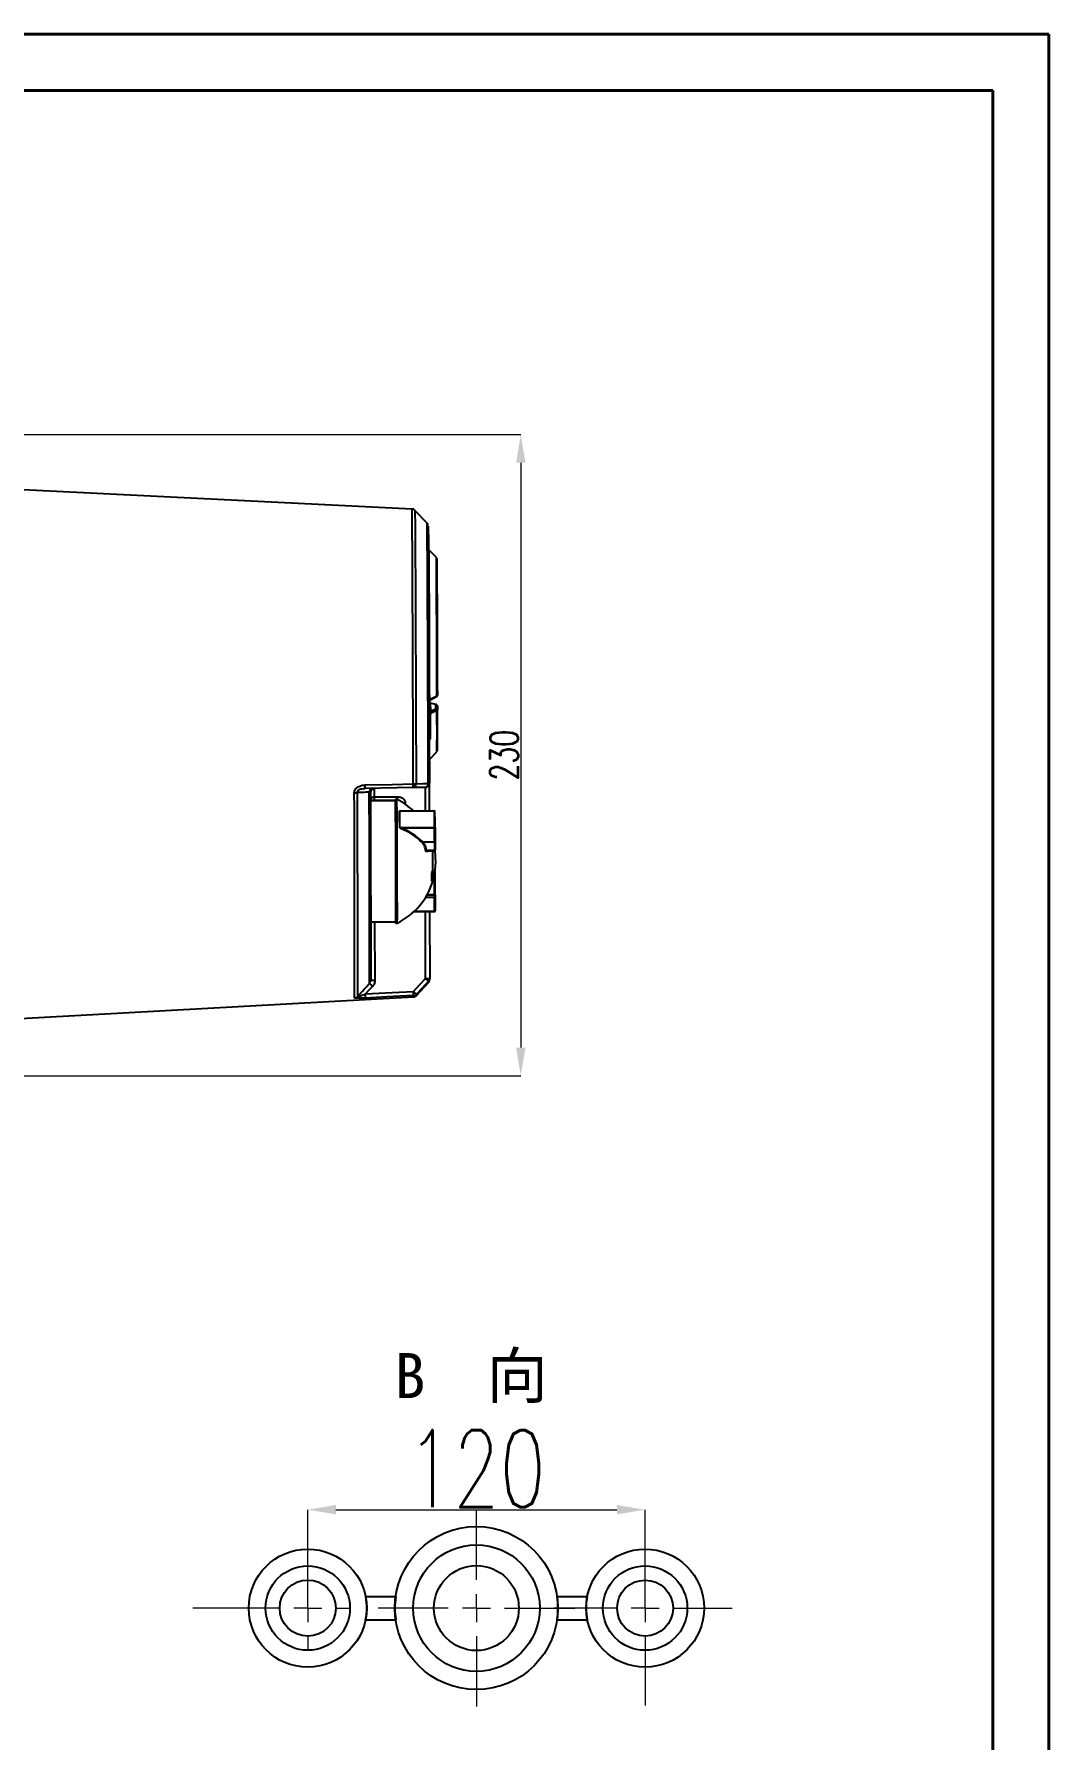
# Model space of a CAD drawing. Header units: millimetres. Extents: x 2312 to 3992, y 755 to 1943.
# Drawn here: x 3631 to 3992, y 1337 to 1943 of the extents above; entities that cross this region are included whole.
import ezdxf

# ---------------------------------------------------------------- set-up
doc = ezdxf.new("R2010")
doc.units = ezdxf.units.MM
doc.linetypes.add('CENTER2', pattern=[28.575, 19.05, -3.175, 3.175, -3.175])
for name, color, linetype, lineweight in [('FORMAT', 7, 'Continuous', 18), ('中心线', 1, 'CENTER2', 13), ('文字', 7, 'Continuous', 13), ('标注', 3, 'Continuous', 13), ('粗实线', 7, 'Continuous', 40)]:
    doc.layers.add(name, color=color, linetype=linetype, lineweight=lineweight)
doc.styles.add('SLDTEXTSTYLE1', font='txt.shx', dxfattribs={"width": 0.7, "bigfont": 'gbcbig.shx'})
doc.styles.add('STYLE1', font='txt.shx', dxfattribs={"width": 0.8, "height": 3, "bigfont": 'hzdx.shx'})
doc.dimstyles.new('SLDDIMSTYLE12$0', dxfattribs={"dimtxt": 12, "dimasz": 10, "dimexe": 0, "dimexo": 0.0625, "dimgap": 0.875, "dimtad": 1, "dimdec": 1, "dimlfac": 1.8, "dimrnd": 1e-09, "dimzin": 12, "dimdsep": 46, "dimtxsty": 'SLDTEXTSTYLE1', "dimcen": 0.09, "dimdle": 8.16, "dimclrd": 3, "dimclre": 3, "dimadec": 0, "dimazin": 3, "dimtfac": 1, "dimtdec": 1, "dimtofl": 0, "dimtmove": 0, "dimatfit": 3, "dimfxl": 0, "dimfrac": 2, "dimtolj": 1, "dimlwd": 5, "dimlwe": 5, "dimarcsym": 0})

# ---------------------------------------------------------------- blocks, each defined once
blk = doc.blocks.new('*D46')
at = {"layer": 'Defpoints', "color": 0, "transparency": 16777216}
for p in [(3612.59, 1800.81), (3602.97, 1572.78), (3804.4, 1572.78)]:
    blk.add_point(p, dxfattribs=at)
at = {"layer": '标注', "color": 3, "lineweight": 5, "transparency": 16777216}
blk.add_line((3612.66, 1800.81), (3804.4, 1800.81), dxfattribs=at)
at = {"layer": '标注', "color": 3, "linetype": 'Continuous', "lineweight": 5, "transparency": 16777216}
for p, q in [((3804.4, 1790.81), (3804.4, 1582.78)), ((3603.03, 1572.78), (3804.4, 1572.78))]:
    blk.add_line(p, q, dxfattribs=at)
at = {"layer": '标注', "color": 3, "transparency": 16777216}
for points in [[(3802.73, 1790.81), (3806.07, 1790.81), (3804.4, 1800.81)], [(3802.73, 1582.78), (3806.07, 1582.78), (3804.4, 1572.78)]]:
    blk.add_solid(points, dxfattribs=at)
at = {"layer": '标注', "color": 0, "transparency": 16777216, "insert": (3798.52, 1686.8), "char_height": 10, "attachment_point": 5, "rotation": 90, "style": 'SLDTEXTSTYLE1'}
blk.add_mtext('\\A1;230', dxfattribs=at)
blk = doc.blocks.new('SW_CENTERMARKSYMBOL_14')
at = {"layer": 'FORMAT', "color": 0}
for p, q in [((0, 2), (0, 7)), ((-2, 0), (-7, 0)), ((0, 0), (-1, 0)), ((0, 0), (0, 1)), ((0, 0), (0, -1)), ((0, 0), (1, 0)), ((2, 0), (7, 0)), ((0, -2), (0, -7))]:
    blk.add_line(p, q, dxfattribs=at)
blk = doc.blocks.new('SW_CENTERMARKSYMBOL_15')
at = {"layer": 'FORMAT', "color": 0}
for p, q in [((0, 2), (0, 5)), ((-2, 0), (-6.49, 0)), ((0, 0), (-1, 0)), ((0, 0), (0, 1)), ((0, 0), (0, -1)), ((0, 0), (1, 0)), ((2, 0), (6.2, 0)), ((0, -2), (0, -6.94))]:
    blk.add_line(p, q, dxfattribs=at)
blk = doc.blocks.new('SW_CENTERMARKSYMBOL_16')
at = {"layer": 'FORMAT', "color": 0}
for p, q in [((0, 2), (0, 3)), ((-2, 0), (-8.18, 0)), ((0, 0), (-1, 0)), ((0, 0), (0, 1)), ((0, 0), (0, -1)), ((0, 0), (1, 0)), ((2, 0), (3, 0)), ((0, -2), (0, -3))]:
    blk.add_line(p, q, dxfattribs=at)
blk = doc.blocks.new('*D37')
at = {"layer": 'Defpoints', "color": 0, "transparency": 16777216}
for p in [(3848.61, 1418.39), (3728.61, 1383.39), (3848.61, 1383.39)]:
    blk.add_point(p, dxfattribs=at)
at = {"layer": '标注', "color": 3, "lineweight": 5, "transparency": 16777216}
blk.add_line((3728.61, 1383.46), (3728.61, 1418.39), dxfattribs=at)
at = {"layer": '标注', "color": 3, "linetype": 'Continuous', "lineweight": 5, "transparency": 16777216}
for p, q in [((3738.61, 1418.39), (3838.61, 1418.39)), ((3848.61, 1383.46), (3848.61, 1418.39))]:
    blk.add_line(p, q, dxfattribs=at)
at = {"layer": '标注', "color": 3, "transparency": 16777216}
for points in [[(3738.61, 1420.06), (3738.61, 1416.73), (3728.61, 1418.39)], [(3838.61, 1420.06), (3838.61, 1416.73), (3848.61, 1418.39)]]:
    blk.add_solid(points, dxfattribs=at)
at = {"layer": '标注', "color": 0, "transparency": 16777216, "insert": (3788.61, 1432.98), "char_height": 12, "attachment_point": 5, "style": 'SLDTEXTSTYLE1'}
blk.add_mtext('\\A1;{\\H2.28571x;120}', dxfattribs=at)

msp = doc.modelspace()

# ---------------------------------------------------------------- linework, layer by layer
at = {"color": 7, "linetype": 'Continuous', "lineweight": 25}
for p, q in [((3765.701, 1774.317), (3614.455, 1781.767)), ((3771.05, 1769.312), (3766.712, 1773.855)), ((3774.359, 1757.118), (3774.36, 1757.119)), ((3774.361, 1757.031), (3774.359, 1757.118)), ((3774.488, 1754.064), (3774.505, 1754.188)), ((3774.505, 1754.188), (3774.488, 1754.117)), ((3772.053, 1706.148), (3771.796, 1706.147)), ((3772.054, 1706.02), (3771.796, 1706.019)), ((3772.082, 1705.935), (3771.796, 1705.934)), ((3772.083, 1705.744), (3771.797, 1705.743)), ((3771.995, 1706.401), (3774.434, 1707.639)), ((3772.054, 1706.02), (3772.053, 1706.148)), ((3772.083, 1705.744), (3772.082, 1705.935)), ((3772.085, 1705.177), (3772.083, 1705.744)), ((3774.166, 1704.862), (3772.166, 1705.323)), ((3772.207, 1705.237), (3772.223, 1702.568)), ((3774.255, 1704.796), (3772.252, 1705.259)), ((3774.563, 1707.937), (3774.562, 1708.366)), ((3774.601, 1709.456), (3774.584, 1709.446)), ((3772.237, 1702.568), (3771.808, 1702.567)), ((3772.239, 1702.567), (3771.808, 1702.566)), ((3772.253, 1702.556), (3771.808, 1702.555)), ((3772.269, 1702.545), (3771.808, 1702.544)), ((3772.271, 1702.544), (3771.808, 1702.542)), ((3772.286, 1702.395), (3771.809, 1702.394)), ((3772.293, 1702.391), (3771.809, 1702.389)), ((3772.294, 1701.979), (3771.81, 1701.977)), ((3772.297, 1700.544), (3771.815, 1700.542)), ((3772.239, 1702.567), (3772.237, 1702.568)), ((3772.239, 1702.556), (3772.239, 1702.567)), ((3772.271, 1702.544), (3772.269, 1702.545)), ((3772.271, 1702.395), (3772.271, 1702.544)), ((3772.293, 1702.391), (3772.286, 1702.395)), ((3772.294, 1701.979), (3772.293, 1702.391)), ((3772.316, 1694.361), (3772.297, 1700.544)), ((3774.352, 1704.785), (3774.166, 1704.862)), ((3774.218, 1703.326), (3774.209, 1704.774)), ((3774.441, 1704.719), (3774.255, 1704.796)), ((3774.575, 1701.876), (3774.574, 1702.691)), ((3774.646, 1704.478), (3774.674, 1704.398)), ((3774.694, 1704.338), (3774.677, 1704.405)), ((3774.711, 1704.19), (3774.719, 1702.894)), ((3772.316, 1694.361), (3771.836, 1694.36)), ((3772.322, 1692.924), (3771.841, 1692.922)), ((3772.324, 1692.512), (3772.322, 1692.924)), ((3772.324, 1692.512), (3771.842, 1692.511)), ((3772.313, 1692.504), (3771.842, 1692.502)), ((3772.282, 1692.406), (3771.842, 1692.405)), ((3772.286, 1692.403), (3771.842, 1692.402)), ((3771.873, 1685.247), (3774.572, 1687.962)), ((3748.49, 1674.858), (3748.983, 1674.907)), ((3748.97, 1674.885), (3748.65, 1674.827)), ((3766.105, 1675.239), (3748.97, 1674.885)), ((3759.835, 1670.543), (3750.91, 1670.515)), ((3752.256, 1670.698), (3752.256, 1670.519)), ((3760.333, 1671.045), (3759.833, 1671.043)), ((3773.667, 1666.903), (3761.383, 1666.864)), ((3773.667, 1666.937), (3761.509, 1666.899)), ((3761.412, 1661.083), (3773.695, 1661.121)), ((3773.696, 1660.868), (3761.983, 1660.831)), ((3773.703, 1655.935), (3773.696, 1660.868)), ((3773.895, 1661.01), (3773.902, 1656.077)), ((3769.523, 1655.922), (3773.703, 1655.935)), ((3770.686, 1653.001), (3773.711, 1653.011)), ((3770.989, 1652.749), (3771.107, 1652.767)), ((3773.711, 1652.757), (3770.989, 1652.749)), ((3771.107, 1652.746), (3773.711, 1652.754)), ((3773.711, 1652.754), (3773.711, 1652.757)), ((3773.124, 1642.927), (3772.795, 1642.926)), ((3773.121, 1642.085), (3773.124, 1642.085)), ((3770.515, 1636.217), (3773.731, 1636.227)), ((3770.964, 1636.981), (3773.734, 1636.989)), ((3771.072, 1637.175), (3773.733, 1637.183)), ((3773.738, 1631.295), (3773.731, 1636.227)), ((3773.93, 1636.37), (3773.937, 1631.437)), ((3751.003, 1627.515), (3759.97, 1627.543)), ((3752.4, 1627.52), (3752.465, 1606.625)), ((3759.972, 1627.043), (3760.472, 1627.045)), ((3766.458, 1631.213), (3773.738, 1631.236)), ((3766.52, 1631.272), (3773.738, 1631.295)), ((3770.515, 1607.367), (3770.44, 1631.226)), ((3771.911, 1631.231), (3771.986, 1607.374)), ((3771.911, 1631.193), (3773.654, 1631.198)), ((3771.911, 1631.158), (3773.654, 1631.164)), ((3767.255, 1601.315), (3771.564, 1605.885)), ((3615.05, 1592.445), (3766.246, 1600.846))]:
    msp.add_line(p, q, dxfattribs=at)
at = {"color": 7, "linetype": 'Continuous', "lineweight": 25, "flags": 128}
for points in [[(3766.156, 1676.548), (3766.14, 1682.077), (3766.123, 1687.628), (3766.105, 1693.178), (3766.087, 1698.706), (3766.068, 1704.188), (3766.049, 1709.602), (3766.029, 1714.926), (3766.009, 1720.138), (3765.99, 1725.216), (3765.97, 1730.14), (3765.95, 1734.889), (3765.93, 1739.445), (3765.91, 1743.787), (3765.891, 1747.9), (3765.872, 1751.765), (3765.854, 1755.367), (3765.835, 1758.691), (3765.818, 1761.724), (3765.801, 1764.452), (3765.785, 1766.866), (3765.769, 1768.954), (3765.755, 1770.709), (3765.741, 1772.123), (3765.728, 1773.19), (3765.717, 1773.906), (3765.706, 1774.269), (3765.701, 1774.317)], [(3766.712, 1773.855), (3766.717, 1773.807), (3766.728, 1773.446), (3766.739, 1772.734), (3766.752, 1771.672), (3766.766, 1770.266), (3766.78, 1768.521), (3766.795, 1766.443), (3766.811, 1764.043), (3766.828, 1761.329), (3766.846, 1758.313), (3766.864, 1755.006), (3766.882, 1751.424), (3766.901, 1747.579), (3766.92, 1743.489), (3766.94, 1739.17), (3766.96, 1734.638), (3766.979, 1729.915), (3766.999, 1725.017), (3767.019, 1719.966), (3767.038, 1714.782), (3767.058, 1709.487), (3767.077, 1704.102), (3767.095, 1698.65), (3767.114, 1693.151), (3767.131, 1687.631), (3767.148, 1682.109), (3767.165, 1676.611)], [(3771.48, 1676.699), (3771.465, 1682.024), (3771.448, 1687.373), (3771.431, 1692.723), (3771.413, 1698.051), (3771.395, 1703.334), (3771.377, 1708.549), (3771.358, 1713.675), (3771.339, 1718.689), (3771.32, 1723.569), (3771.301, 1728.295), (3771.282, 1732.846), (3771.263, 1737.204), (3771.244, 1741.348), (3771.225, 1745.262), (3771.207, 1748.929), (3771.189, 1752.332), (3771.172, 1755.458), (3771.155, 1758.292), (3771.139, 1760.823), (3771.124, 1763.04), (3771.109, 1764.934), (3771.095, 1766.495), (3771.083, 1767.719), (3771.071, 1768.598), (3771.06, 1769.13), (3771.05, 1769.312)], [(3771.466, 1768.278), (3771.47, 1768.232), (3771.481, 1767.866), (3771.492, 1767.141), (3771.505, 1766.062), (3771.518, 1764.633), (3771.532, 1762.86), (3771.547, 1760.752), (3771.563, 1758.317), (3771.58, 1755.567), (3771.597, 1752.514), (3771.615, 1749.171), (3771.633, 1745.554), (3771.652, 1741.678), (3771.671, 1737.561), (3771.69, 1733.221), (3771.709, 1728.677), (3771.728, 1723.951), (3771.748, 1719.062), (3771.767, 1714.033), (3771.786, 1708.886), (3771.804, 1703.644), (3771.823, 1698.331), (3771.84, 1692.97), (3771.858, 1687.585), (3771.874, 1682.199), (3771.89, 1676.838)], [(3771.644, 1759.826), (3771.652, 1759.322), (3771.661, 1758.438), (3771.671, 1757.184), (3771.682, 1755.572), (3771.694, 1753.62), (3771.706, 1751.347), (3771.719, 1748.778), (3771.732, 1745.938), (3771.746, 1742.856), (3771.759, 1739.566), (3771.773, 1736.1), (3771.786, 1732.495), (3771.799, 1728.788), (3771.812, 1725.016), (3771.824, 1721.22), (3771.835, 1717.438), (3771.846, 1713.709), (3771.855, 1710.072), (3771.864, 1706.565)], [(3774.359, 1757.118), (3772.839, 1758.635), (3771.644, 1759.826)], [(3774.562, 1708.366), (3774.555, 1711.176), (3774.546, 1714.533), (3774.536, 1717.971), (3774.526, 1721.457), (3774.515, 1724.955), (3774.503, 1728.428), (3774.491, 1731.843), (3774.479, 1735.163), (3774.466, 1738.355), (3774.453, 1741.387), (3774.441, 1744.227), (3774.429, 1746.847), (3774.417, 1749.22), (3774.406, 1751.322), (3774.395, 1753.13), (3774.385, 1754.628), (3774.375, 1755.799), (3774.367, 1756.632), (3774.361, 1757.031)], [(3774.507, 1756.766), (3774.515, 1756.248), (3774.524, 1755.348), (3774.533, 1754.077), (3774.544, 1752.448), (3774.556, 1750.479), (3774.568, 1748.195), (3774.58, 1745.62), (3774.593, 1742.783), (3774.606, 1739.717), (3774.619, 1736.457), (3774.632, 1733.04), (3774.645, 1729.504), (3774.657, 1725.89), (3774.669, 1722.239), (3774.68, 1718.592), (3774.69, 1714.99), (3774.7, 1711.475), (3774.708, 1708.087)], [(3771.864, 1706.565), (3773.375, 1707.333), (3774.563, 1707.937)], [(3774.209, 1704.774), (3773.088, 1705.034), (3772.207, 1705.237)], [(3772.293, 1702.348), (3773.341, 1702.88), (3774.218, 1703.326)], [(3774.574, 1702.691), (3773.063, 1701.925), (3772.294, 1701.535)], [(3774.352, 1704.785), (3774.353, 1704.785), (3774.354, 1704.78), (3774.353, 1704.77), (3774.351, 1704.762)], [(3749.021, 1676.191), (3758.617, 1676.391), (3766.156, 1676.548)], [(3770.421, 1675.334), (3768.005, 1675.281), (3766.105, 1675.239)], [(3767.165, 1676.611), (3769.582, 1676.66), (3771.48, 1676.699)], [(3745.268, 1600.486), (3745.274, 1601.419), (3745.28, 1602.701), (3745.284, 1604.327), (3745.287, 1606.29), (3745.288, 1608.583), (3745.289, 1611.196), (3745.288, 1614.119), (3745.285, 1617.34), (3745.282, 1620.846), (3745.277, 1624.622), (3745.271, 1628.653), (3745.264, 1632.923), (3745.255, 1637.414), (3745.246, 1642.109), (3745.235, 1646.988), (3745.224, 1652.031), (3745.211, 1657.218), (3745.197, 1662.529), (3745.183, 1667.94), (3745.167, 1673.431)], [(3746.176, 1673.509), (3746.191, 1668.047), (3746.205, 1662.664), (3746.219, 1657.382), (3746.232, 1652.222), (3746.243, 1647.206), (3746.254, 1642.353), (3746.263, 1637.683), (3746.272, 1633.215), (3746.279, 1628.968), (3746.285, 1624.958), (3746.29, 1621.202), (3746.293, 1617.715), (3746.295, 1614.511), (3746.296, 1611.604), (3746.296, 1609.005), (3746.295, 1606.724), (3746.292, 1604.77), (3746.288, 1603.153), (3746.282, 1601.878), (3746.276, 1600.95)], [(3750.585, 1605.554), (3750.591, 1606.512), (3750.596, 1607.825), (3750.6, 1609.489), (3750.603, 1611.496), (3750.604, 1613.837), (3750.604, 1616.502), (3750.602, 1619.479), (3750.6, 1622.755), (3750.596, 1626.315), (3750.59, 1630.145), (3750.584, 1634.227), (3750.576, 1638.543), (3750.567, 1643.074), (3750.557, 1647.8), (3750.546, 1652.702), (3750.534, 1657.756), (3750.52, 1662.941), (3750.506, 1668.234), (3750.491, 1673.612)], [(3750.902, 1673.457), (3750.917, 1668.182), (3750.93, 1662.991), (3750.943, 1657.907), (3750.955, 1652.952), (3750.966, 1648.146), (3750.976, 1643.512), (3750.985, 1639.068), (3750.992, 1634.836), (3750.999, 1630.831), (3751.004, 1627.074), (3751.008, 1623.578), (3751.011, 1620.36), (3751.012, 1617.434), (3751.012, 1614.812), (3751.011, 1612.506), (3751.009, 1610.526), (3751.005, 1608.88), (3751, 1607.575), (3750.994, 1606.618)], [(3759.978, 1633.487), (3759.975, 1635.604), (3759.97, 1637.942), (3759.964, 1640.462), (3759.957, 1643.123), (3759.95, 1645.881), (3759.941, 1648.691), (3759.932, 1651.507), (3759.923, 1654.282), (3759.913, 1656.971), (3759.903, 1659.53), (3759.893, 1661.917), (3759.883, 1664.093), (3759.873, 1666.021), (3759.864, 1667.671), (3759.855, 1669.015), (3759.848, 1670.031), (3759.841, 1670.702), (3759.835, 1671.018), (3759.83, 1670.973), (3759.827, 1670.567), (3759.827, 1670.543)], [(3760.478, 1633.489), (3760.475, 1635.606), (3760.47, 1637.943), (3760.464, 1640.463), (3760.457, 1643.124), (3760.45, 1645.882), (3760.441, 1648.692), (3760.432, 1651.508), (3760.423, 1654.283), (3760.413, 1656.973), (3760.403, 1659.532), (3760.393, 1661.919), (3760.383, 1664.095), (3760.373, 1666.023), (3760.364, 1667.673), (3760.355, 1669.016), (3760.348, 1670.032), (3760.341, 1670.704), (3760.335, 1671.019), (3760.333, 1671.045)], [(3763.28, 1669.776), (3762.991, 1669.75), (3762.753, 1669.694)], [(3763.28, 1669.776), (3763.28, 1669.554), (3763.281, 1669.349)], [(3759.881, 1664.246), (3759.89, 1662.177), (3759.9, 1659.893), (3759.91, 1657.43), (3759.92, 1654.829), (3759.929, 1652.134), (3759.938, 1649.388), (3759.947, 1646.636), (3759.954, 1643.924), (3759.961, 1641.296), (3759.967, 1638.795), (3759.972, 1636.462), (3759.976, 1634.336), (3759.978, 1632.451), (3759.979, 1630.839), (3759.979, 1629.525), (3759.978, 1628.533), (3759.975, 1627.877), (3759.972, 1627.568), (3759.97, 1627.543)], [(3773.895, 1661.01), (3773.891, 1661.032), (3773.88, 1661.053), (3773.861, 1661.072), (3773.837, 1661.089), (3773.806, 1661.103), (3773.772, 1661.113), (3773.734, 1661.119), (3773.695, 1661.121)], [(3759.962, 1627.543), (3759.967, 1627.182), (3759.972, 1627.046), (3759.976, 1627.272), (3759.979, 1627.855), (3759.981, 1628.786), (3759.981, 1630.05), (3759.98, 1631.625), (3759.978, 1633.487)], [(3751.648, 1604.537), (3750.244, 1603.036), (3749.14, 1601.857)], [(3749.14, 1601.857), (3758.697, 1602.374), (3766.205, 1602.78)], [(3766.205, 1602.78), (3768.619, 1605.348), (3770.515, 1607.367)], [(3771.577, 1606.346), (3769.164, 1603.776), (3767.268, 1601.758)], [(3766.26, 1601.291), (3756.704, 1600.775), (3749.195, 1600.37)]]:
    msp.add_lwpolyline(points, dxfattribs=at)
at = {"color": 7, "linetype": 'Continuous', "lineweight": 25}
for centre, radius, start, end in [((3771.994, 1760.18), 0.498, 207.63332, 225.279142), ((3774.01, 1756.765), 0.497, 0.190025, 45.315735), ((3774.007, 1756.765), 0.5, 1.285357, 45.07005), ((3772.019, 1706.197), 0.399, 112.830908, 124.215111), ((3772.161, 1705.275), 0.0479, 83.741261, 147.076097), ((3772.247, 1705.212), 0.0477, 83.929657, 147.556732), ((3774.208, 1708.085), 0.5, 296.918675, 0.134132), ((3774.267, 1707.888), 0.3, 303.858136, 9.338895), ((3774.516, 1708.127), 0.196, 283.713941, 348.130015), ((3774.138, 1704.805), 0.063, 3.631215, 63.889718), ((3774.25, 1704.749), 0.0476, 83.844885, 147.594548), ((3774.251, 1702.857), 0.469, 4.543767, 94.022811), ((3773.855, 1702.705), 0.719, 358.86991, 59.643055), ((3774.445, 1704.692), 0.0279, 97.941426, 149.545054), ((2390.357, 1695.303), 1384.234, 359.696137, 0.272064), ((3774.471, 1702.918), 0.25, 294.428207, 354.571012), ((2328.176, 1695.822), 1446.561, 359.702715, 0.280129), ((3367.227, 1689.684), 404.67, 359.371693, 0.385263), ((3743.046, 1675.769), 5.99, 351.509947, 4.037699), ((3751.84, 1673.654), 1.349, 110.608062, 181.759036), ((3752.402, 1673.462), 1.5, 92.526004, 180.180044), ((4081.766, 1672.682), 329.487, 179.604365, 180.119532), ((3765.871, 1676.515), 1.297, 280.394312, 4.251721), ((3760.163, 1676.125), 6.008, 351.518751, 4.040709), ((3766.14, 1684.991), 8.443, 270.108212, 276.969896), ((4475.858, 1670.832), 705.533, 179.629534, 180.317166), ((3770.39, 1676.834), 1.5, 271.180214, 0.180045), ((3770.189, 1676.608), 1.295, 280.337467, 4.049152), ((3771.517, 1677.264), 0.566, 266.276882, 311.204274), ((5959.471, 1672.732), 2187.672, 179.905838, 180.153805), ((3745.156, 1680.155), 6.723, 270.097148, 278.725367), ((3752.256, 1670.491), 1.504, 89.137167, 153.692452), ((3753.462, 1207.66), 463.04, 90.149242, 90.3158), ((3776.314, 1670.913), 24.06, 177.422747, 180.510819), ((3190.872, 1663.244), 569.01, 0.100905, 0.735008), ((3749.621, 1649.011), 24.5, 46.94816, 64.071228), ((3782.437, 1671.001), 22.076, 177.382023, 179.920673), ((-584.842, 1642.852), 4346.196, 0.240517, 0.316818), ((3761.382, 1667.097), 0.233, 246.194281, 270.363418), ((-579.841, 1642.859), 4341.291, 0.240517, 0.316818), ((3773.667, 1666.737), 0.2, 0.325982, 90.180175), ((3771.791, 1666.903), 1.876, 359.978693, 1.025177), ((-567.558, 1642.898), 4341.291, 0.240517, 0.316818), ((3773.683, 1666.718), 0.185, 5.965132, 95.046884), ((-526.974, 1642.956), 4300.907, 0.240517, 0.316818), ((3761.409, 1661.413), 0.331, 253.691532, 270.461889), ((3762.368, 1660.53), 0.488, 141.947615, 172.360892), ((3753.386, 1639.365), 22.868, 45.68057, 68.184134), ((3753.416, 1639.428), 23.054, 45.68057, 68.184134), ((3674.408, 1660.699), 99.288, 0.097618, 0.243831), ((3773.72, 1661.045), 0.178, 262.101373, 348.853697), ((3769.657, 1655.649), 0.305, 116.153782, 165.298258), ((3770.656, 1653.466), 0.466, 252.419623, 273.657434), ((3771.009, 1652.554), 0.196, 95.933775, 190.016942), ((53.333, 1637.381), 3719.797, 0.129, 0.235655), ((2177.722, 1643.934), 1595.403, 359.933575, 0.316668), ((3749.624, 1649.011), 24.5, 343.578909, 8.888746), ((3773.727, 1656.112), 0.178, 262.101373, 348.853697), ((5220.288, 1658.368), 1446.587, 180.096354, 180.21219), ((3773.758, 1652.785), 0.23, 48.52058, 101.812833), ((3731.897, 1652.806), 41.814, 359.933932, 0.281243), ((3773.711, 1652.957), 0.2, 270.167717, 356.835522), ((5316.926, 1658.672), 1543.026, 180.096354, 180.21219), ((3773.711, 1652.957), 0.2, 356.846595, 0.207547), ((3760.225, 1650.901), 13.884, 334.121439, 338.248422), ((3761.201, 1643.41), 11.604, 353.081333, 7.082029), ((1219.638, 1630.249), 2554.105, 0.155568, 0.319491), ((3773.694, 1645.216), 0.2, 0.185177, 39.780968), ((2673.511, 1635.851), 1100.422, 0.069702, 0.487633), ((3749.621, 1649.011), 24.5, 296.289122, 343.578909), ((3760.229, 1648.072), 13.884, 334.121439, 338.248422), ((3744.489, 1642.608), 28.637, 358.952978, 0.638184), ((3178.257, 1630.852), 582.227, 359.625336, 0.259447), ((3985.12, 1636.657), 211.389, 179.909868, 180.116357), ((3773.755, 1636.404), 0.178, 262.101373, 348.853697), ((3773.778, 1638.872), 1.689, 268.483345, 275.26287), ((3750.87, 1637.055), 22.864, 359.83553, 0.321933), ((3773.733, 1637.189), 0.2, 270.180175, 0.177268), ((4013.037, 1636.84), 239.107, 179.924578, 180.112693), ((3773.654, 1631.364), 0.2, 270.180175, 325.361465), ((3773.656, 1631.421), 0.223, 269.515167, 307.367582), ((3771.778, 1631.186), 1.876, 359.335158, 0.381665), ((3773.737, 1631.436), 0.2, 270.180175, 0.081681), ((3773.763, 1631.471), 0.178, 262.101373, 348.853697), ((3769.557, 1631.27), 4.182, 359.541068, 0.343715), ((3776.83, 1631.92), 37.201, 225.131722, 227.397232), ((3752.994, 1322.365), 284.261, 90.106667, 90.403212), ((3741.852, 1601.14), 24.409, 0.356494, 3.852659), ((3742.472, 1577.037), 35.014, 44.912835, 47.325625), ((3769.986, 1891.627), 284.261, 270.106667, 270.403212), ((3746.609, 1581.432), 35.272, 44.936752, 47.331337), ((3765.73, 1606.282), 5.848, 356.101133, 0.61834), ((3770.499, 1607.369), 1.487, 316.488782, 0.166206), ((3745.186, 1601.989), 1.506, 273.104285, 316.360124), ((3724.67, 1600.213), 24.526, 0.365981, 3.844602), ((3761.114, 1601.227), 5.146, 355.759964, 0.72241), ((3766.178, 1602.792), 1.503, 273.137383, 316.502625), ((3761.846, 1601.699), 5.422, 355.938338, 0.620733)]:
    msp.add_arc(centre, radius, start, end, dxfattribs=at)
msp.add_ellipse((3750.721, 1652.507), major_axis=(601.269, 1.918), ratio=0.0302472, start_param=1.5555539, end_param=1.568148, dxfattribs=at)
for points, knots in [([(3766.804, 1773.73), (3766.781, 1773.766), (3766.675, 1773.927), (3766.357, 1774.148), (3765.989, 1774.314), (3765.755, 1774.299), (3765.699, 1774.296)], [0, 0, 0, 0, 0.101701, 0.4630775, 0.8709298, 1, 1, 1, 1]), ([(3771.419, 1768.644), (3771.41, 1768.679), (3771.388, 1768.766), (3771.279, 1769.014), (3771.164, 1769.223), (3771.053, 1769.308), (3771.053, 1769.309)], [0, 0, 0, 0, 0.2140481, 0.5278285, 0.9971786, 1, 1, 1, 1]), ([(3772.207, 1705.237), (3772.136, 1705.267), (3772.027, 1705.313), (3771.896, 1705.419), (3771.842, 1705.483), (3771.817, 1705.513)], [0, 0, 0, 0, 0.4990701, 0.7628027, 1, 1, 1, 1]), ([(3771.988, 1706.399), (3771.986, 1706.398), (3771.967, 1706.382), (3771.935, 1706.384), (3771.895, 1706.4), (3771.872, 1706.448), (3771.863, 1706.508), (3771.864, 1706.546), (3771.864, 1706.565)], [0, 0, 0, 0, 0.0266416, 0.3107592, 0.5686319, 0.7926687, 0.8961656, 1, 1, 1, 1]), ([(3772.297, 1700.544), (3772.296, 1700.7), (3772.295, 1701.013), (3772.294, 1701.411), (3772.294, 1701.694), (3772.294, 1701.88), (3772.294, 1701.939), (3772.294, 1701.979)], [0, 0, 0, 0, 0.2497875, 0.4986891, 0.623422, 0.7479725, 1, 1, 1, 1]), ([(3774.421, 1704.706), (3774.39, 1704.721), (3774.322, 1704.753), (3774.249, 1704.767), (3774.209, 1704.774)], [0, 0, 0, 0, 0.4553313, 1, 1, 1, 1]), ([(3774.711, 1704.19), (3774.706, 1704.251), (3774.698, 1704.355), (3774.635, 1704.502), (3774.549, 1704.623), (3774.462, 1704.68), (3774.421, 1704.706)], [0, 0, 0, 0, 0.2946467, 0.5012456, 0.7664226, 1, 1, 1, 1]), ([(3774.421, 1704.653), (3774.461, 1704.63), (3774.548, 1704.579), (3774.634, 1704.471), (3774.697, 1704.339), (3774.706, 1704.246), (3774.711, 1704.19)], [0, 0, 0, 0, 0.23328382, 0.49876095, 0.70346803, 1, 1, 1, 1]), ([(3774.686, 1704.361), (3774.69, 1704.351), (3774.709, 1704.297), (3774.71, 1704.239), (3774.711, 1704.19)], [0, 0, 0, 0, 0.1722731, 1, 1, 1, 1]), ([(3772.322, 1692.924), (3772.322, 1692.964), (3772.321, 1693.023), (3772.32, 1693.206), (3772.319, 1693.633), (3772.317, 1694.037), (3772.316, 1694.361)], [0, 0, 0, 0, 0.25077927, 0.37643473, 0.50023154, 1, 1, 1, 1]), ([(3745.167, 1673.431), (3745.187, 1673.64), (3745.227, 1674.07), (3745.541, 1674.649), (3745.973, 1675.154), (3746.67, 1675.659), (3747.698, 1676.087), (3748.568, 1676.156), (3749.021, 1676.191)], [0, 0, 0, 0, 0.1205701, 0.248545, 0.3726337, 0.5008274, 0.7400783, 1, 1, 1, 1]), ([(3748.65, 1674.827), (3748.134, 1674.785), (3747.476, 1674.733), (3746.754, 1674.376), (3746.437, 1674.141), (3746.249, 1673.892), (3746.176, 1673.673), (3746.176, 1673.564), (3746.176, 1673.509)], [0, 0, 0, 0, 0.5168691, 0.6577958, 0.7847213, 0.8953344, 0.9472064, 1, 1, 1, 1]), ([(3750.895, 1673.481), (3750.903, 1673.59), (3750.919, 1673.81), (3751.026, 1674.116), (3751.175, 1674.382), (3751.342, 1674.593), (3751.479, 1674.742), (3751.551, 1674.825), (3751.533, 1674.848), (3751.527, 1674.856)], [0, 0, 0, 0, 0.1529603, 0.3060529, 0.4563771, 0.6043458, 0.7547927, 0.9159649, 1, 1, 1, 1]), ([(3750.491, 1673.612), (3749.686, 1673.593), (3748.248, 1673.558), (3746.809, 1673.524), (3746.176, 1673.509)], [0, 0, 0, 0, 0.5600002, 1, 1, 1, 1]), ([(3750.902, 1673.457), (3750.88, 1673.491), (3750.84, 1673.552), (3750.599, 1673.594), (3750.491, 1673.612)], [0, 0, 0, 0, 0.5527153, 1, 1, 1, 1]), ([(3752.279, 1671.995), (3753.792, 1671.998), (3756.493, 1672.003), (3759.195, 1672.007), (3760.383, 1672.009)], [0, 0, 0, 0, 0.56, 1, 1, 1, 1]), ([(3760.383, 1672.009), (3760.602, 1672.001), (3761.049, 1671.983), (3761.657, 1671.834), (3762.19, 1671.617), (3762.735, 1671.244), (3763.195, 1670.645), (3763.251, 1670.074), (3763.28, 1669.776)], [0, 0, 0, 0, 0.12205466, 0.24949049, 0.37396694, 0.50097881, 0.73949032, 1, 1, 1, 1]), ([(3761.288, 1666.884), (3761.29, 1666.896), (3761.295, 1666.923), (3761.341, 1666.949), (3761.447, 1666.957), (3761.568, 1666.938), (3761.658, 1666.906), (3761.676, 1666.899)], [0, 0, 0, 0, 0.11482847, 0.25663761, 0.47941479, 0.89645107, 1, 1, 1, 1]), ([(3761.507, 1666.898), (3761.481, 1666.898), (3761.439, 1666.897), (3761.4, 1666.886), (3761.386, 1666.874), (3761.384, 1666.868), (3761.383, 1666.864)], [0, 0, 0, 0, 0.492084, 0.7950022, 0.8791257, 1, 1, 1, 1]), ([(3761.884, 1660.595), (3761.768, 1660.65), (3761.594, 1660.733), (3761.416, 1660.889), (3761.344, 1660.99), (3761.319, 1661.052), (3761.317, 1661.086), (3761.316, 1661.096)], [0, 0, 0, 0, 0.4935098, 0.7465115, 0.851032, 0.9564885, 1, 1, 1, 1]), ([(3761.412, 1661.083), (3761.412, 1661.078), (3761.414, 1661.066), (3761.425, 1661.048), (3761.449, 1661.022), (3761.52, 1660.974), (3761.701, 1660.898), (3761.869, 1660.858), (3761.983, 1660.831)], [0, 0, 0, 0, 0.0275852, 0.0617297, 0.104186, 0.1954073, 0.4521438, 1, 1, 1, 1]), ([(3770.516, 1653.022), (3770.512, 1653.088), (3770.495, 1653.452), (3770.347, 1654.138), (3769.953, 1655.037), (3769.573, 1655.481), (3769.362, 1655.726)], [0, 0, 0, 0, 0.06404267, 0.35441194, 0.64307395, 1, 1, 1, 1]), ([(3769.523, 1655.922), (3769.735, 1655.656), (3770.121, 1655.174), (3770.517, 1654.203), (3770.665, 1653.465), (3770.683, 1653.072), (3770.686, 1653.001)], [0, 0, 0, 0, 0.3540546, 0.64277104, 0.9353249, 1, 1, 1, 1]), ([(3770.816, 1652.52), (3770.782, 1652.529), (3770.718, 1652.547), (3770.626, 1652.651), (3770.562, 1652.779), (3770.524, 1652.911), (3770.518, 1652.987), (3770.516, 1653.022)], [0, 0, 0, 0, 0.257956, 0.4849143, 0.7035846, 0.8642778, 1, 1, 1, 1]), ([(3770.686, 1653.001), (3770.689, 1652.983), (3770.695, 1652.943), (3770.735, 1652.875), (3770.8, 1652.812), (3770.89, 1652.762), (3770.954, 1652.753), (3770.989, 1652.749)], [0, 0, 0, 0, 0.11321608, 0.25761818, 0.47541861, 0.71851805, 1, 1, 1, 1]), ([(3771.756, 1652.748), (3771.723, 1652.714), (3771.498, 1652.483), (3771.13, 1652.503), (3770.816, 1652.52)], [0, 0, 0, 0, 0.1472836, 1, 1, 1, 1]), ([(3746.276, 1600.95), (3747.08, 1601.81), (3748.517, 1603.344), (3749.953, 1604.879), (3750.585, 1605.554)], [0, 0, 0, 0, 0.55999994, 1, 1, 1, 1]), ([(3750.585, 1605.554), (3750.691, 1605.695), (3750.858, 1605.918), (3750.974, 1606.293), (3750.987, 1606.507), (3750.994, 1606.618)], [0, 0, 0, 0, 0.4488466, 0.7117862, 1, 1, 1, 1]), ([(3752.465, 1606.625), (3752.419, 1606.192), (3752.336, 1605.416), (3751.859, 1604.806), (3751.648, 1604.537)], [0, 0, 0, 0, 0.5586895, 1, 1, 1, 1]), ([(3771.607, 1605.943), (3771.66, 1606.006), (3771.772, 1606.141), (3771.869, 1606.355), (3771.923, 1606.523), (3771.949, 1606.637), (3771.964, 1606.735), (3771.972, 1606.819), (3771.977, 1606.904), (3771.981, 1607.033), (3771.984, 1607.228), (3771.986, 1607.349)], [0, 0, 0, 0, 0.0283239, 0.0602959, 0.0849226, 0.10783, 0.139429, 0.2006973, 0.3189648, 0.5737135, 1, 1, 1, 1]), ([(3749.195, 1600.37), (3748.751, 1600.348), (3747.868, 1600.306), (3746.819, 1600.292), (3746.096, 1600.311), (3745.654, 1600.347), (3745.33, 1600.402), (3745.288, 1600.459), (3745.268, 1600.486)], [0, 0, 0, 0, 0.25083619, 0.49912261, 0.62735457, 0.75134888, 0.87955784, 1, 1, 1, 1]), ([(3746.276, 1600.95), (3746.277, 1600.941), (3746.278, 1600.922), (3746.357, 1600.915), (3746.553, 1600.951), (3746.878, 1601.043), (3747.718, 1601.313), (3748.501, 1601.613), (3749.14, 1601.857)], [0, 0, 0, 0, 0.0472872, 0.0939884, 0.1941558, 0.3091639, 0.4362361, 1, 1, 1, 1]), ([(3766.25, 1600.87), (3766.322, 1600.868), (3766.56, 1600.861), (3766.907, 1601.025), (3767.193, 1601.228), (3767.297, 1601.371), (3767.324, 1601.408)], [0, 0, 0, 0, 0.1708167, 0.5659714, 0.8875995, 1, 1, 1, 1])]:
    msp.add_open_spline(points, degree=3, knots=knots, dxfattribs=at)
at = {"layer": '粗实线'}
for p, q in [((3992.277, 1943.281), (2312.277, 1943.281)), ((3992.277, 755.281), (3992.277, 1943.281)), ((3972.277, 1923.281), (2412.277, 1923.281)), ((3972.277, 775.281), (3972.277, 1923.281))]:
    msp.add_line(p, q, dxfattribs=at)
at = {"layer": '粗实线', "color": 7, "linetype": 'ByBlock', "lineweight": 25}
for p, q in [((3759.9, 1387.455), (3749.218, 1387.455)), ((3828.011, 1387.455), (3817.329, 1387.455)), ((3749.193, 1379.206), (3759.919, 1379.206)), ((3817.311, 1379.206), (3828.036, 1379.206))]:
    msp.add_line(p, q, dxfattribs=at)
for centre, radius in [((3788.615, 1383.395), 29), ((3728.615, 1383.395), 21), ((3788.615, 1383.395), 22.5), ((3848.615, 1383.395), 21), ((3728.615, 1383.395), 15), ((3788.615, 1383.395), 15.104), ((3848.615, 1383.395), 15), ((3728.615, 1383.395), 9.973), ((3848.615, 1383.395), 9.947)]:
    msp.add_circle(centre, radius, dxfattribs=at)
for centre, radius, start, end in [((3728.615, 1383.395), 21, 348.495378, 11.148359), ((3788.615, 1383.395), 29, 171.95145, 188.304107), ((3788.615, 1383.395), 29, 351.695893, 8.04855), ((3848.615, 1383.395), 21, 168.851641, 191.504622)]:
    msp.add_arc(centre, radius, start, end, dxfattribs=at)

# ---------------------------------------------------------------- block references
at = {"layer": '中心线', "linetype": 'ByBlock', "xscale": 5, "yscale": 5, "zscale": 5}
for name, p in [('SW_CENTERMARKSYMBOL_14', (3788.615, 1383.395)), ('SW_CENTERMARKSYMBOL_15', (3848.615, 1383.395)), ('SW_CENTERMARKSYMBOL_16', (3728.615, 1383.395))]:
    msp.add_blockref(name, p, dxfattribs=at)

# ---------------------------------------------------------------- texts
at = {"layer": '文字', "insert": (3786.773, 1465.232), "char_height": 16, "width": 240, "attachment_point": 5, "style": 'STYLE1'}
msp.add_mtext('\\pt176;{\\fSimSun|b0|i0|c134|p2;\\W1;B  向}', dxfattribs=at)

# ---------------------------------------------------------------- dimensions: what is measured, and where the dimension line sits
at = {"layer": '标注'}
dim = msp.add_linear_dim(base=(3804.399, 1572.784), p1=(3612.594, 1800.812), p2=(3602.971, 1572.784), angle=90, text='230', dimstyle='SLDDIMSTYLE12$0', override={"dimtxt": 10, "dimtdec": 3, "dimtzin": 0}, dxfattribs=at)
dim.commit()
dim.dimension.update_dxf_attribs({"geometry": '*D46', "text_midpoint": (3798.524, 1686.798)})
dim = msp.add_linear_dim(base=(3848.615, 1418.395), p1=(3728.615, 1383.395), p2=(3848.615, 1383.395), text='{\\H2.28571x;120}', dimstyle='SLDDIMSTYLE12$0', override={"dimtdec": 3, "dimtzin": 0}, dxfattribs=at)
dim.commit()
dim.dimension.update_dxf_attribs({"geometry": '*D37', "text_midpoint": (3788.615, 1418.395), "dimtype": 160})

doc.saveas('drawing.dxf')
